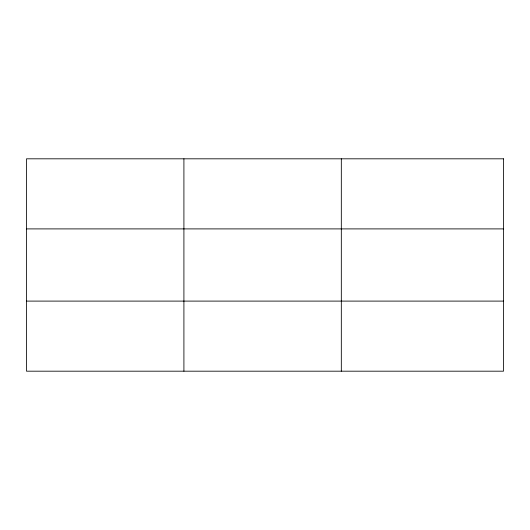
<?xml version="1.0" encoding="UTF-8"?>
<svg xmlns="http://www.w3.org/2000/svg" width="530" height="530" viewBox="0 0 530 530"><rect width="100%" height="100%" fill="white"/><g stroke="black" fill="none" stroke-linecap="round" stroke-linejoin="round"><path stroke-width="0.79" d="M183.91 158.814L183.91 371.185M341.32 158.814L341.32 371.185M26.5 228.9L503.5 228.9M26.5 301.1L503.5 301.1M503.5 158.814L503.5 371.185L26.5 371.185L26.5 158.814L503.5 158.814"/></g></svg>
